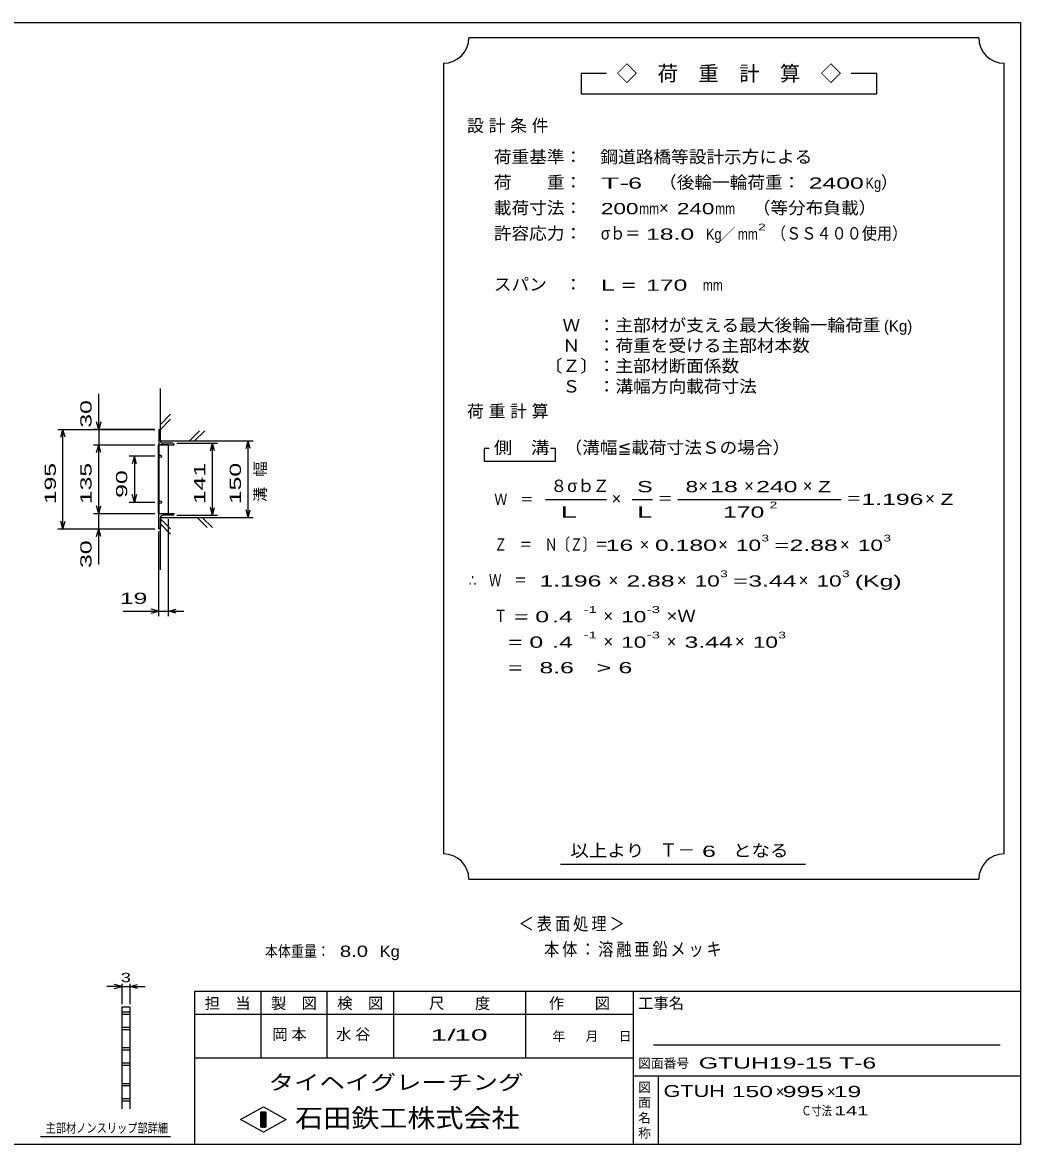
# Model space of a CAD drawing. Units: millimetres, scale not verified. Extents: x -1820 to 1731, y -1282 to 1054.
# Drawn here: x -227 to 1731, y -1146 to 1054 of the extents above; entities that cross this region are included whole.
import ezdxf
from ezdxf.enums import TextEntityAlignment as Align

# ---------------------------------------------------------------- set-up
doc = ezdxf.new("R2010")
doc.units = ezdxf.units.MM
doc.header["$LTSCALE"] = 10
for name, color, linetype, lineweight in [('0_2', 150, 'Continuous', 25), ('16', 3, 'Continuous', 25), ('22', 4, 'Continuous', 25), ('24', 2, 'Continuous', 25), ('32', 4, 'Continuous', 25)]:
    doc.layers.add(name, color=color, linetype=linetype, lineweight=lineweight)
doc.styles.add('ベクトル', font='')
doc.styles.get('ベクトル').set_extended_font_data('ベクトル')

msp = doc.modelspace()

# ---------------------------------------------------------------- linework, layer by layer
at = {"layer": '0_2'}
for p, q in [((-1729, 1053.5), (1731, 1053.5)), ((1731, 1053.5), (1731, -1146.5)), ((1731, -846.5), (111, -846.5)), ((111, -846.5), (111, -1146.5)), ((241, -846.5), (241, -976.5)), ((371, -976.5), (371, -846.5)), ((501, -846.5), (501, -976.5)), ((761, -976.5), (761, -846.5)), ((971, -846.5), (971, -1146.5)), ((971, -891.5), (111, -891.5)), ((1691, -951.5), (1011, -951.5)), ((111, -976.5), (971, -976.5)), ((971, -1011.5), (1731, -1011.5)), ((1021, -1146.5), (1021, -1011.5)), ((201, -1097.5), (246, -1072.5)), ((246, -1072.5), (291, -1097.5)), ((246, -1122.5), (201, -1097.5)), ((241, -1082.5), (251, -1082.5)), ((241, -1112.5), (241, -1082.5)), ((241, -1082.5), (243, -1082.5)), ((243, -1082.5), (243, -1112.5)), ((245, -1112.5), (245, -1082.5)), ((245, -1082.5), (247, -1082.5)), ((291, -1097.5), (246, -1122.5)), ((247, -1082.5), (247, -1112.5)), ((249, -1112.5), (249, -1082.5)), ((249, -1082.5), (251, -1082.5)), ((251, -1082.5), (251, -1112.5)), ((251, -1082.5), (251, -1112.5)), ((251, -1112.5), (241, -1112.5)), ((243, -1112.5), (245, -1112.5)), ((247, -1112.5), (249, -1112.5)), ((1731, -1146.5), (-1729, -1146.5))]:
    msp.add_line(p, q, dxfattribs=at)
at = {"layer": '16'}
for p, q in [((41, 255.5), (41, 225.5)), ((44, 233.5), (44, 252.5)), ((40.3, 90.5), (40.3, 225.5)), ((40.3, 225.5), (41, 225.5)), ((41, 225.5), (71, 225.5)), ((41, 225.5), (41, 90.5)), ((60, 225.5), (41, 225.5)), ((68, 228.5), (49, 228.5)), ((60, 90.5), (60, 225.5)), ((41, 90.5), (40.3, 90.5)), ((41, 90.5), (71, 90.5)), ((41, 60.5), (41, 90.5)), ((41, 90.5), (60, 90.5)), ((44, 82.5), (44, 63.5)), ((68, 87.5), (49, 87.5))]:
    msp.add_line(p, q, dxfattribs=at)
for centre in [(43.5, 203), (43.5, 113)]:
    msp.add_circle(centre, 2.5, dxfattribs=at)
for centre, radius, start, end in [((41, 252.5), 3, 0, 90), ((49, 233.5), 5, 180, 270), ((68, 225.5), 3, 0, 90), ((68, 90.5), 3, 270, 0), ((49, 82.5), 5, 90, 180), ((41, 63.5), 3, 270, 0)]:
    msp.add_arc(centre, radius, start, end, dxfattribs=at)
at = {"layer": '22'}
for p, q in [((44, 233), (44, 335.5)), ((-77, 255.5), (-77, 325.5)), ((-77, 255.5), (-81, 270.5)), ((-73, 270.5), (-77, 255.5)), ((44, 265.5), (64, 285.5)), ((44, 255.5), (64, 275.5)), ((-157, 255.5), (33, 255.5)), ((-151, 240.5), (-147, 255.5)), ((-143, 240.5), (-147, 255.5)), ((-147, 60.5), (-147, 255.5)), ((33, 255.5), (-87, 255.5)), ((-77, 255.5), (-77, 225.5)), ((101, 233), (121, 253)), ((111, 233), (131, 253)), ((-87, 225.5), (33, 225.5)), ((-81, 210.5), (-77, 225.5)), ((-73, 210.5), (-77, 225.5)), ((-77, 90.5), (-77, 225.5)), ((44, 233), (226, 233)), ((76, 228.5), (156, 228.5)), ((142, 213.5), (146, 228.5)), ((150, 213.5), (146, 228.5)), ((146, 87.5), (146, 228.5)), ((212, 218), (216, 233)), ((220, 218), (216, 233)), ((216, 83), (216, 233)), ((33, 203), (-17, 203)), ((-7, 203), (-11, 188)), ((-3, 188), (-7, 203)), ((-7, 203), (-7, 113)), ((-17, 113), (33, 113)), ((-7, 113), (-11, 128)), ((-3, 128), (-7, 113)), ((-87, 90.5), (33, 90.5)), ((-77, 90.5), (-81, 105.5)), ((-77, 90.5), (-73, 105.5)), ((-77, 60.5), (-77, 90.5)), ((146, 87.5), (142, 102.5)), ((146, 87.5), (150, 102.5)), ((216, 83), (212, 98)), ((216, 83), (220, 98)), ((-147, 60.5), (-151, 75.5)), ((-147, 60.5), (-143, 75.5)), ((44, 83), (226, 83)), ((44, -19.5), (44, 83)), ((64, 60.5), (44, 80.5)), ((64, 50.5), (44, 70.5)), ((60, -110.5), (60, 79.5)), ((76, 87.5), (156, 87.5)), ((136, 63), (116, 83)), ((146, 63), (126, 83)), ((-157, 60.5), (33, 60.5)), ((-87, 60.5), (33, 60.5)), ((-81, 45.5), (-77, 60.5)), ((-73, 45.5), (-77, 60.5)), ((-77, -9.5), (-77, 60.5)), ((41, -110.5), (41, 55.5)), ((-29, -100.5), (41, -100.5)), ((41, -100.5), (26, -96.5)), ((26, -104.5), (41, -100.5)), ((41, -100.5), (60, -100.5)), ((60, -100.5), (75, -96.5)), ((75, -104.5), (60, -100.5)), ((60, -100.5), (90, -100.5))]:
    msp.add_line(p, q, dxfattribs=at)
at = {"layer": '24', "color": 4}
for p, q in [((1649, 1023.5), (649, 1023.5)), ((599, 973.5), (599, -576.5)), ((1699, -576.5), (1699, 973.5)), ((919, 953.5), (869, 953.5)), ((869, 953.5), (869, 913.5)), ((1449, 953.5), (1399, 953.5)), ((1449, 913.5), (1449, 953.5)), ((869, 913.5), (1449, 913.5)), ((689, 218.5), (679, 218.5)), ((679, 218.5), (679, 193.5)), ((819, 218.5), (809, 218.5)), ((819, 193.5), (819, 218.5)), ((679, 193.5), (819, 193.5)), ((799, 118.5), (919, 118.5)), ((969, 118.5), (1009, 118.5)), ((1059, 118.5), (1379, 118.5)), ((829, -596.5), (1309, -596.5)), ((649, -626.5), (1649, -626.5))]:
    msp.add_line(p, q, dxfattribs=at)
for centre, start, end in [((599, 1023.5), 270, 0), ((1699, 1023.5), 180, 270), ((599, -626.5), 0, 90), ((1699, -626.5), 90, 180)]:
    msp.add_arc(centre, 50, start, end, dxfattribs=at)
at = {"layer": '32'}
for p, q in [((-31, -836.5), (-46, -832.5)), ((-31, -871.5), (-31, -831.5)), ((-16, -831.5), (-16, -871.5)), ((-16, -836.5), (-1, -832.5)), ((-31, -836.5), (-61, -836.5)), ((-46, -840.5), (-31, -836.5)), ((-31, -836.5), (-16, -836.5)), ((-1, -840.5), (-16, -836.5)), ((-16, -836.5), (14, -836.5)), ((-31, -876.5), (-16, -876.5)), ((-31, -1076.5), (-31, -876.5)), ((-16, -876.5), (-16, -1076.5)), ((-31, -886.5), (-16, -886.5)), ((-16, -891.5), (-31, -891.5)), ((-31, -916.5), (-16, -916.5)), ((-16, -921.5), (-31, -921.5)), ((-31, -956.5), (-16, -956.5)), ((-16, -961.5), (-31, -961.5)), ((-31, -986.5), (-16, -986.5)), ((-16, -991.5), (-31, -991.5)), ((-31, -1026.5), (-16, -1026.5)), ((-16, -1031.5), (-31, -1031.5)), ((-31, -1056.5), (-16, -1056.5)), ((-16, -1061.5), (-31, -1061.5)), ((64, -1131.5), (-191, -1131.5))]:
    msp.add_line(p, q, dxfattribs=at)

# ---------------------------------------------------------------- texts
at = {"layer": '0_2', "style": 'ベクトル'}
for s, height, p in [('担\u3000当', 21.99, (131, -869.5)), ('製\u3000図', 21.99, (261, -869.5)), ('検\u3000図', 21.99, (391, -869.5)), ('尺\u3000\u3000度', 21.99, (571, -869.5)), ('作\u3000\u3000図', 21.99, (806, -869.5)), ('工事名', 21.99, (981, -869.5)), ('年', 18.33, (813, -934)), ('月', 18.33, (878, -934)), ('日', 18.33, (943, -934)), ('図面番号', 18.33, (981, -987)), ('図', 18.33, (981, -1034)), ('面', 18.33, (981, -1064)), ('名', 18.33, (981, -1094)), ('称', 18.33, (981, -1124))]:
    msp.add_text(s, height=height, dxfattribs=at).set_placement(p, align=Align.MIDDLE_LEFT)
at = {"layer": '0_2', "color": 222, "style": 'ベクトル'}
for s, height, width, p in [('タイヘイグレーチング', 29.33, 1.25, (256, -1024.5)), ('石田鉄工株式会社', 36.66, 1.1, (308.5, -1094.5))]:
    msp.add_text(s, height=height, dxfattribs=dict(at, width=width)).set_placement(p, align=Align.MIDDLE_LEFT)
at = {"layer": '22', "color": 2, "style": 'ベクトル', "width": 1.65}
for s, p in [(' 30 ', (-102, 245.5)), (' 195 ', (-172, 95.5)), (' 135 ', (-102, 95.5)), (' 141 ', (121, 95.5)), (' 150 ', (191, 95.5)), (' 90 ', (-32, 108)), (' 30 ', (-102, -29.5))]:
    msp.add_text(s, height=21.99, rotation=90, dxfattribs=at).set_placement(p, align=Align.MIDDLE_LEFT)
at = {"layer": '22', "color": 2, "style": 'ベクトル'}
for s, height, width, p in [(' 19 ', 21.99, 1.65, (-49, -75.5)), ('本体重量：', 21.99, 0.85, (249, -767.5)), ('  8.0', 21.99, 1.35, (374, -767.5)), ('Kg', 21.99, 1.1, (474, -767.5)), ('1/', 21.99, 2, (574, -931.5)), (' 10 ', 21.99, 2, (604, -931.5)), ('GTUH19-15 T-6                        ', 21.99, 1.65, (1100, -986.5)), ('GTUH', 23.46, 1.35, (1031, -1041.5)), (' 150 ', 21.99, 1.65, (1151, -1042.5)), (' 995 ', 21.99, 1.65, (1251, -1042.5)), (' 19 ', 21.99, 1.65, (1351, -1042.5)), ('Ｃ寸法：', 18.33, 0.8, (1301, -1080)), (' 141 ', 18.33, 1.6, (1356, -1080))]:
    msp.add_text(s, height=height, dxfattribs=dict(at, width=width)).set_placement(p, align=Align.MIDDLE_LEFT)
for p in [(1251, -1042.5), (1351, -1042.5)]:
    msp.add_text('×', height=21.99, dxfattribs=at).set_placement(p, align=Align.MIDDLE_LEFT)
at = {"layer": '22', "color": 2, "insert": (241, 113), "char_height": 21.99, "attachment_point": 4, "rotation": 90, "style": 'ベクトル'}
msp.add_mtext('\\T1.67;溝幅', dxfattribs=at)
at = {"layer": '22', "color": 2, "attachment_point": 4, "style": 'ベクトル'}
for s, insert, char_height in [('\\T1.2;\\W0.85;＜表面処理＞', (746.5, -715), 25.66), ('\\T1.19;\\W0.85;本体：溶融亜鉛メッキ', (796.5, -765), 25.66), ('\\T1.25;岡本\u3000', (263.5, -931.5), 21.99), ('\\T1.25;水谷\u3000', (388.5, -931.5), 21.99)]:
    msp.add_mtext(s, dxfattribs=dict(at, insert=insert, char_height=char_height))
at = {"layer": '24', "style": 'ベクトル'}
for s, height, p in [('◇\u3000荷\u3000重\u3000計\u3000算\u3000◇', 29.33, (939, 953.5)), ('）', 24.19, (1457, 740)), ('×', 24.19, (1022, 690)), ('／', 21.99, (1141.5, 638.5)), ('(Kg)', 21.99, (1463, 458.5)), ('８', 24.19, (809, 145)), ('σｂ', 24.19, (842, 145)), ('Ｚ', 24.19, (892, 145)), ('×', 24.19, (1099, 145)), ('×', 24.19, (1189, 145)), ('×', 24.19, (1304, 145)), ('×', 24.19, (929, 120)), ('×', 24.19, (1544, 120)), ('×', 24.19, (984, 30)), ('×', 24.19, (1138, 30)), ('×', 24.19, (1377, 30)), ('×', 24.19, (923, -40)), ('×', 24.19, (1057, -40)), ('×', 24.19, (1296, -40)), ('×', 24.19, (913, -110)), ('×', 24.19, (913, -160)), ('×', 24.19, (1037, -160)), ('×', 24.19, (1171, -160)), ('Ｔ－', 25.66, (1023, -569))]:
    msp.add_text(s, height=height, dxfattribs=at).set_placement(p, align=Align.MIDDLE_LEFT)
for s, height, width, p in [('荷重基準：\u3000', 24.19, 1.05, (698, 790)), ('鋼道路橋等設計示方による', 24.19, 1.05, (907, 790)), ('荷\u3000\u3000重：\u3000', 24.19, 1.05, (698, 740)), ('T-', 21.99, 2, (908, 738.5)), (' 6 ', 21.99, 1.65, (948, 738.5)), ('（後輪一輪荷重：', 24.19, 1.05, (1022, 740)), (' 2400', 21.99, 1.65, (1302, 738.5)), ('Kg', 21.99, 0.85, (1427, 738.5)), ('載荷寸法：\u3000', 24.19, 1.05, (698, 690)), ('\u3000（等分布負載）', 24.19, 1.05, (1171, 690)), ('200', 21.99, 1.5, (908, 688.5)), ('mm', 21.99, 0.8, (983, 688.5)), ('240', 21.99, 1.5, (1057, 688.5)), ('mm', 21.99, 0.8, (1132, 688.5)), ('許容応力：\u3000', 24.19, 1.05, (698, 640)), ('σｂ＝', 24.19, 0.9, (908, 640)), (' 18.0', 21.99, 1.65, (983, 638.5)), ('Kg', 21.99, 0.85, (1114, 638.5)), ('mm', 21.99, 0.8, (1176.5, 638.5)), ('2', 13.2, 1.5, (1216.5, 652.5)), ('（ＳＳ４００使用）', 24.19, 0.9, (1241.5, 640)), ('スパン\u3000：\u3000', 24.19, 1.05, (698, 540)), ('L =', 21.99, 1.65, (908, 538.5)), (' 170 ', 21.99, 1.65, (983, 538.5)), ('mm', 21.99, 0.8, (1108, 538.5)), ('\u3000Ｗ\u3000：主部材が支える最大後輪一輪荷重', 24.19, 1.05, (798, 460)), ('\u3000Ｎ\u3000：荷重を受ける主部材本数', 24.19, 1.05, (798, 420)), ('〔Ｚ〕：主部材断面係数', 24.19, 1.05, (798, 380)), ('\u3000Ｓ\u3000：溝幅方向載荷寸法', 24.19, 1.05, (798, 340)), ('側\u3000溝', 24.19, 1.1, (698, 220)), ('\u3000（溝幅≦載荷寸法Ｓの場合）', 24.19, 1.05, (802, 220)), ('S', 21.99, 1.55, (979, 143.5)), ('8', 21.99, 1.5, (1074, 143.5)), (' 18 ', 21.99, 1.65, (1109, 143.5)), (' 240 ', 21.99, 1.65, (1199, 143.5)), ('Z', 21.99, 1.4, (1334, 143.5)), ('Ｗ\u3000＝', 21.99, 0.85, (699, 118.5)), ('＝', 24.19, 0.9, (1019, 120)), ('2', 13.2, 1.5, (1239, 107.5)), ('＝', 24.19, 0.9, (1389, 120)), ('1.196', 21.99, 1.65, (1419, 118.5)), ('Z', 21.99, 1.4, (1574, 118.5)), ('L', 21.99, 1.8, (979, 93.5)), (' 170 ', 21.99, 1.65, (1134, 93.5)), ('Ｚ\u3000＝\u3000Ｎ〔Ｚ〕＝', 24.19, 0.75, (699, 30)), ('3', 13.2, 1.5, (1223, 42.5)), ('3', 13.2, 1.5, (1462, 42.5)), (' 16 ', 21.99, 1.65, (904, 28.5)), ('0.180', 21.99, 1.65, (1014, 28.5)), ('10', 21.99, 1.5, (1173, 28.5)), ('=', 21.99, 1.7, (1248, 28.5)), ('2.88', 21.99, 1.65, (1278, 28.5)), ('10', 21.99, 1.5, (1412, 28.5)), ('3', 13.2, 1.5, (1142, -27.5)), ('3', 13.2, 1.5, (1381, -27.5)), ('∴\u3000Ｗ\u3000＝', 24.19, 0.75, (649, -40)), (' 1.196', 21.99, 1.65, (774, -41.5)), ('2.88', 21.99, 1.65, (958, -41.5)), ('10', 21.99, 1.5, (1092, -41.5)), ('=', 21.99, 1.7, (1167, -41.5)), ('3.44', 21.99, 1.65, (1197, -41.5)), ('10', 21.99, 1.5, (1331, -41.5)), ('(Kg)', 21.99, 1.65, (1406, -41.5)), ('Ｔ', 24.19, 0.75, (699, -110)), (' = 0', 21.99, 1.65, (724, -111.5)), (' .4 ', 21.99, 1.65, (799, -111.5)), ('-1', 13.2, 1.65, (874, -97.5)), ('10', 21.99, 1.5, (948, -111.5)), ('-3', 13.2, 1.65, (998, -97.5)), ('×Ｗ', 24.19, 1.1, (1037, -110)), ('  = 0', 21.99, 1.65, (699, -161.5)), (' .4 ', 21.99, 1.65, (799, -161.5)), ('-1', 13.2, 1.65, (874, -147.5)), ('10', 21.99, 1.5, (948, -161.5)), ('-3', 13.2, 1.65, (998, -147.5)), ('3.44', 21.99, 1.65, (1072, -161.5)), ('10', 21.99, 1.5, (1206, -161.5)), ('3', 13.2, 1.5, (1256, -147.5)), ('  =', 21.99, 1.65, (699, -211.5)), (' 8.6', 21.99, 1.65, (774, -211.5)), ('>', 21.99, 1.7, (899, -211.5)), (' 6 ', 21.99, 1.65, (929, -211.5)), ('以上より\u3000', 24.19, 1.1, (848, -570)), (' 6 ', 21.99, 1.65, (1093, -571.5)), ('となる', 24.19, 1.1, (1167, -570))]:
    msp.add_text(s, height=height, dxfattribs=dict(at, width=width)).set_placement(p, align=Align.MIDDLE_LEFT)
at = {"layer": '24', "attachment_point": 4, "style": 'ベクトル'}
for s, insert, char_height in [('\\T1.28;設計条件', (645.5, 850), 24.19), ('\\T1.28;荷重計算', (645.5, 290), 24.19), ('\\T1.5;\\W2;\\~L\\~', (804, 93.5), 21.99)]:
    msp.add_mtext(s, dxfattribs=dict(at, insert=insert, char_height=char_height))
at = {"layer": '32', "color": 2, "style": 'ベクトル'}
for s, width, p in [('3', 1.45, (-33.5, -819)), ('主部材ノンスリップ部詳細', 0.8, (-181, -1114))]:
    msp.add_text(s, height=18.33, dxfattribs=dict(at, width=width)).set_placement(p, align=Align.MIDDLE_LEFT)

doc.saveas('drawing.dxf')
